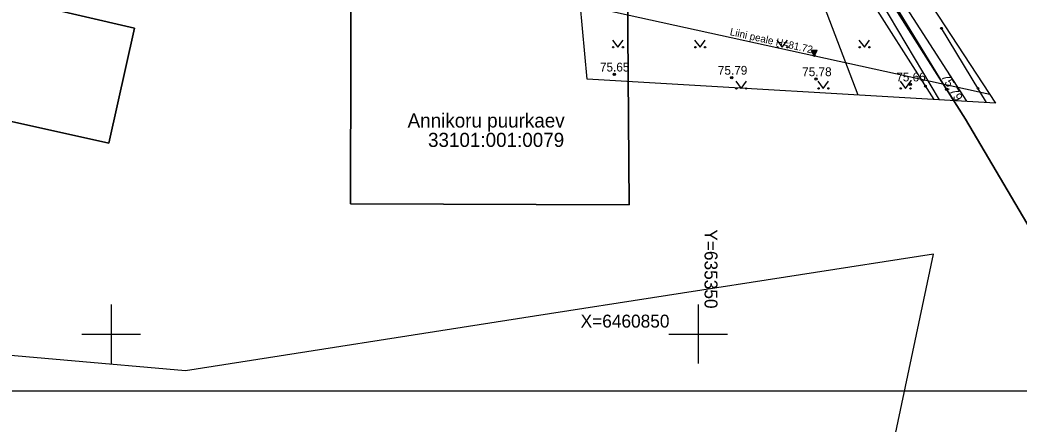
# Model space of a CAD drawing. Extents: x 634699 to 635451, y 6460026 to 6465351.
# Drawn here: x 635292.2 to 635377.3, y 6460842.3 to 6460876.7 of the extents above; entities that cross this region are included whole.
import ezdxf

# ---------------------------------------------------------------- set-up
doc = ezdxf.new("R2010")
doc.units = 0
for name, color, linetype in [('HALJASTUS', 7, 'Continuous'), ('KORGUS-EH2000', 7, 'Continuous'), ('KTRASS', 7, 'Continuous'), ('LIIKLUS', 7, 'Continuous'), ('MOOTMPUNKT', 7, 'Continuous'), ('MOOTPIIR', 7, 'Continuous'), ('MPOHULIIN', 7, 'Continuous'), ('PIIR', 7, 'Continuous'), ('SITRASS', 7, 'Continuous'), ('TEE', 7, 'Continuous'), ('VORK', 7, 'Continuous'), ('VORMISTUS', 7, 'Continuous')]:
    doc.layers.add(name, color=color, linetype=linetype)

msp = doc.modelspace()

# ---------------------------------------------------------------- linework, layer by layer
at = {"layer": 'HALJASTUS'}
for p, q in [((635342.703, 6460875.022), (635343.166, 6460874.415)), ((635343.166, 6460874.415), (635343.612, 6460875.022)), ((635349.703, 6460875.022), (635350.166, 6460874.415)), ((635350.166, 6460874.415), (635350.612, 6460875.022)), ((635356.703, 6460875.022), (635357.166, 6460874.415)), ((635357.166, 6460874.415), (635357.612, 6460875.022)), ((635363.703, 6460875.022), (635364.166, 6460874.415)), ((635364.166, 6460874.415), (635364.612, 6460875.022)), ((635353.203, 6460871.522), (635353.666, 6460870.915)), ((635353.666, 6460870.915), (635354.112, 6460871.522)), ((635360.203, 6460871.522), (635360.666, 6460870.915)), ((635360.666, 6460870.915), (635361.112, 6460871.522)), ((635367.203, 6460871.522), (635367.666, 6460870.915)), ((635367.666, 6460870.915), (635368.112, 6460871.522))]:
    msp.add_line(p, q, dxfattribs=at)
for centre in [(635342.765, 6460874.415), (635343.594, 6460874.415), (635349.765, 6460874.415), (635350.594, 6460874.415), (635356.765, 6460874.415), (635357.594, 6460874.415), (635363.765, 6460874.415), (635364.594, 6460874.415), (635353.265, 6460870.915), (635354.094, 6460870.915), (635360.265, 6460870.915), (635361.094, 6460870.915), (635367.265, 6460870.915), (635368.094, 6460870.915)]:
    msp.add_circle(centre, 0.055, dxfattribs=at)
at = {"layer": 'KORGUS-EH2000'}
for centre in [(635342.855, 6460872.101), (635352.867, 6460871.829), (635360.047, 6460871.703), (635368.068, 6460871.258), (635371.177, 6460870.823)]:
    msp.add_circle(centre, 0.1, dxfattribs=at)
at = {"layer": 'KTRASS'}
msp.add_lwpolyline([(635359.686, 6460880.663), (635363.597, 6460870.353)], dxfattribs=at)
at = {"layer": 'LIIKLUS'}
msp.add_lwpolyline([(635374.575, 6460869.713), (635370.73, 6460876.037)], dxfattribs=at)
at = {"layer": 'MOOTMPUNKT'}
for centre in [(635370.73, 6460876.037), (635359.884, 6460873.72), (635342.855, 6460872.101), (635352.867, 6460871.829), (635360.047, 6460871.703), (635368.068, 6460871.258), (635369.363, 6460871.102), (635371.177, 6460870.823), (635373.84, 6460870.922)]:
    msp.add_circle(centre, 0.075, dxfattribs=at)
at = {"layer": 'MOOTPIIR'}
msp.add_lwpolyline([(635281.985, 6460895.14), (635287.703, 6460924.885), (635292.113, 6460941.08), (635296.603, 6460957.755), (635307.454, 6460965.235), (635315.455, 6460954.956), (635318.532, 6460952.134), (635321.794, 6460950.317), (635325.743, 6460949.101), (635330.476, 6460948.286), (635333.247, 6460948.826), (635337.103, 6460951.689), (635350.962, 6460929.622), (635358.173, 6460915.012), (635361.435, 6460901.219), (635363.081, 6460897.09), (635359.686, 6460893.558), (635375.324, 6460869.669), (635340.553, 6460871.697), (635339.368, 6460884.661), (635295.123, 6460892.868), (635281.985, 6460895.14)], dxfattribs=at)
at = {"layer": 'MPOHULIIN'}
for p, q in [((635359.899, 6460873.661), (635359.653, 6460874.148)), ((635360.146, 6460874.148), (635359.653, 6460874.148)), ((635359.661, 6460874.132), (635360.005, 6460873.87)), ((635359.681, 6460874.148), (635360.017, 6460873.893)), ((635359.687, 6460874.08), (635359.994, 6460873.847)), ((635359.713, 6460874.029), (635359.982, 6460873.825)), ((635359.722, 6460874.148), (635360.028, 6460873.915)), ((635359.739, 6460873.978), (635359.971, 6460873.802)), ((635359.763, 6460874.148), (635360.04, 6460873.938)), ((635359.765, 6460873.927), (635359.959, 6460873.779)), ((635359.791, 6460873.876), (635359.948, 6460873.757)), ((635359.805, 6460874.148), (635360.051, 6460873.961)), ((635359.817, 6460873.825), (635359.936, 6460873.734)), ((635359.843, 6460873.774), (635359.925, 6460873.711)), ((635359.846, 6460874.148), (635360.062, 6460873.983)), ((635359.869, 6460873.723), (635359.913, 6460873.688)), ((635359.887, 6460874.148), (635360.074, 6460874.006)), ((635359.894, 6460873.671), (635359.902, 6460873.666)), ((635359.899, 6460873.661), (635360.146, 6460874.148)), ((635359.928, 6460874.148), (635360.085, 6460874.029)), ((635359.97, 6460874.148), (635360.097, 6460874.051)), ((635360.011, 6460874.148), (635360.108, 6460874.074)), ((635360.052, 6460874.148), (635360.12, 6460874.097)), ((635360.093, 6460874.148), (635360.131, 6460874.119)), ((635360.135, 6460874.148), (635360.143, 6460874.142))]:
    msp.add_line(p, q, dxfattribs=at)
for points in [[(635302.591, 6460962.153), (635315.26, 6460934.647), (635337.422, 6460914.674), (635351.595, 6460898.388), (635365.564, 6460878.292), (635370.534, 6460869.949)], [(635374.85, 6460870.395), (635339.974, 6460878.027)]]:
    msp.add_lwpolyline(points, dxfattribs=at)
at = {"layer": 'PIIR'}
for points in [[(635325.21, 6461033.53), (635314.56, 6460986.69), (635311.19, 6460971.35), (635304.73, 6460943.36), (635297.29, 6460896.24), (635293.26, 6460878.06), (635301.99, 6460876.05), (635299.8, 6460866.25), (635290.2, 6460868.39), (635285.58, 6460848.68), (635271.44, 6460793.38), (635270.41, 6460786.9), (635256.67, 6460727.29), (635254.43, 6460718.3), (635241.01, 6460657.55), (635227.99, 6460593.6), (635208.25, 6460503.13), (635183.56, 6460401.14)], [(635388.81, 6460841.1), (635372.77, 6460868.3), (635355.67, 6460895.26), (635346.9, 6460906.81), (635340.1, 6460914.81), (635316.11, 6460939.45), (635311.8, 6460942.78), (635308.86, 6460944.28), (635304.73, 6460943.36), (635311.19, 6460971.35), (635311.69, 6460968.08), (635314.19, 6460961.28), (635317.56, 6460955.9), (635321.61, 6460950.77), (635326.43, 6460949.01), (635331.49, 6460949.15), (635371.23, 6460957.46), (635370.99, 6460930.5), (635370.64, 6460890.96), (635416, 6460816.81)]]:
    msp.add_lwpolyline(points, dxfattribs=at)
for points in [[(635285.58, 6460848.68), (635290.2, 6460868.39), (635299.8, 6460866.25), (635301.99, 6460876.05), (635293.26, 6460878.06), (635297.29, 6460896.24), (635304.73, 6460943.36), (635308.86, 6460944.28), (635311.8, 6460942.78), (635316.11, 6460939.45), (635340.1, 6460914.81), (635346.9, 6460906.81), (635355.67, 6460895.26), (635372.77, 6460868.3), (635388.81, 6460841.1), (635392.98, 6460833.08), (635404.57, 6460810.09), (635360.08, 6460809.73), (635370.05, 6460856.81), (635336.05, 6460851.51), (635306.33, 6460846.87)], [(635320.43, 6460886.62), (635343.94, 6460886.76), (635344.13, 6460861.01), (635320.4, 6460861.08)], [(635320.43, 6460886.62), (635320.4, 6460861.08), (635344.13, 6460861.01), (635343.94, 6460886.76)]]:
    msp.add_lwpolyline(points, close=True, dxfattribs=at)
at = {"layer": 'SITRASS'}
for points in [[(635295.554, 6460954.387), (635303.309, 6460951.803), (635306.657, 6460947.273), (635310, 6460943.423), (635312.542, 6460940.933), (635317.933, 6460934.251), (635322.231, 6460928.585), (635329.683, 6460920.482), (635336.622, 6460914.026), (635342.899, 6460907.211), (635351.295, 6460897.974), (635356.514, 6460890.823), (635358.716, 6460888.227), (635363.865, 6460879.767), (635370.078, 6460869.975)], [(635293.026, 6460944.681), (635300.09, 6460945.248), (635303.136, 6460945.611), (635307.159, 6460946.644), (635310.805, 6460946.699), (635312.848, 6460946.394), (635315.629, 6460943.92), (635321.819, 6460937.17), (635330.607, 6460926.575), (635338.052, 6460917.957), (635342.904, 6460913.05), (635350.913, 6460902.785), (635358.415, 6460892.236), (635372.868, 6460869.813)]]:
    msp.add_lwpolyline(points, dxfattribs=at)
at = {"layer": 'TEE'}
msp.add_lwpolyline([(635371.753, 6460869.878), (635371.177, 6460870.823), (635366.273, 6460878.869)], dxfattribs=at)
at = {"layer": 'VORK'}
for p, q in [((635300, 6460852.5), (635300, 6460847.5)), ((635350, 6460852.5), (635350, 6460847.5)), ((635297.5, 6460850), (635302.5, 6460850)), ((635347.5, 6460850), (635352.5, 6460850))]:
    msp.add_line(p, q, dxfattribs=at)
at = {"layer": 'VORMISTUS'}
msp.add_lwpolyline([(635450.908, 6460845.129), (635253.408, 6460845.129), (635253.408, 6460988.629), (635450.908, 6460988.629), (635450.908, 6460845.129)], dxfattribs=at)

# ---------------------------------------------------------------- texts
at = {"layer": 'KORGUS-EH2000'}
for s, p in [('75.65', (635341.636, 6460872.351)), ('75.79', (635351.683, 6460872.079)), ('75.78', (635358.863, 6460871.953)), ('75.66', (635366.881, 6460871.508))]:
    msp.add_text(s, height=0.75, dxfattribs=at).set_placement(p)
msp.add_text('75.79', height=0.75, rotation=300.73263, dxfattribs=at).set_placement((635370.667, 6460871.901))
at = {"layer": 'MPOHULIIN'}
msp.add_text('Liini peale H=81.72', height=0.62652, rotation=347.47447, dxfattribs=at).set_placement((635352.664, 6460875.454))
at = {"layer": 'PIIR'}
for s, p in [('Annikoru puurkaev', (635325.251, 6460867.583)), ('33101:001:0079', (635326.989, 6460865.931))]:
    msp.add_text(s, height=1.2, dxfattribs=at).set_placement(p)
at = {"layer": 'VORK'}
msp.add_text('Y=635350', height=1.1, rotation=270, dxfattribs=at).set_placement((635350.55, 6460858.917))
msp.add_text('X=6460850', height=1.1, dxfattribs=at).set_placement((635339.992, 6460850.55))

doc.saveas('drawing.dxf')
